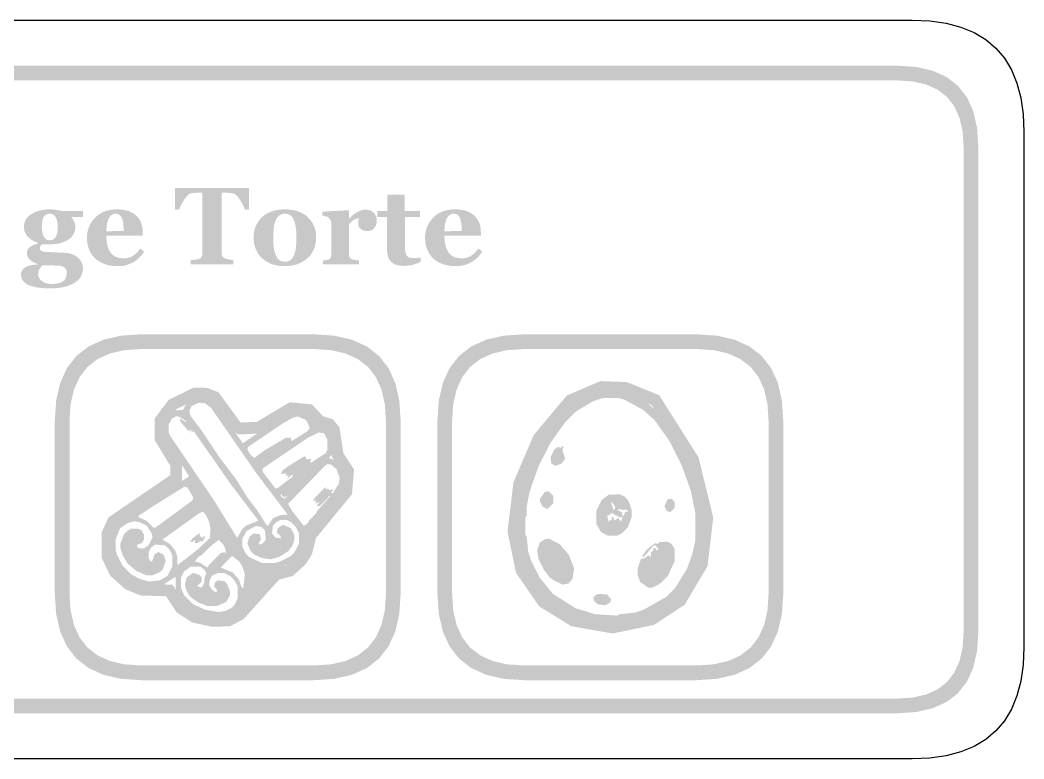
# Model space of a CAD drawing. Header units: millimetres. Extents: x 6 to 594, y 82 to 394.
# Drawn here: x 382.76 to 410.04, y 159.76 to 179.84 of the extents above; entities that cross this region are included whole.
import ezdxf

# ---------------------------------------------------------------- set-up
doc = ezdxf.new("R2010")
doc.units = ezdxf.units.MM
doc.layers.add('CUT', color=1, linetype='Continuous')
doc.layers.add('RASTER', color=7, linetype='Continuous')

msp = doc.modelspace()

# ---------------------------------------------------------------- hatches: boundary and pattern name
at = {"layer": 'RASTER'}
h = msp.add_hatch(color=7, dxfattribs=at)
h.paths.add_polyline_path([(347.2, 176.4), (347.234, 176.916), (347.338, 177.363), (347.509, 177.741), (347.75, 178.05), (348.059, 178.291), (348.438, 178.463), (348.884, 178.566), (349.4, 178.6), (406.6, 178.6), (407.116, 178.566), (407.563, 178.463), (407.941, 178.291), (408.25, 178.05), (408.491, 177.741), (408.663, 177.363), (408.766, 176.916), (408.8, 176.4), (408.8, 163.2), (408.766, 162.684), (408.662, 162.238), (408.491, 161.859), (408.25, 161.55), (407.941, 161.309), (407.563, 161.138), (407.116, 161.034), (406.6, 161), (349.4, 161), (348.884, 161.034), (348.438, 161.138), (348.059, 161.309), (347.75, 161.55), (347.509, 161.859), (347.338, 162.238), (347.234, 162.684), (347.2, 163.2)])
h.paths.add_polyline_path([(347.6, 176.4), (347.6, 163.2), (347.628, 162.778), (347.713, 162.413), (347.853, 162.103), (348.05, 161.85), (348.303, 161.653), (348.612, 161.513), (348.978, 161.428), (349.4, 161.4), (406.6, 161.4), (407.022, 161.428), (407.388, 161.513), (407.697, 161.653), (407.95, 161.85), (408.147, 162.103), (408.287, 162.413), (408.372, 162.778), (408.4, 163.2), (408.4, 176.4), (408.372, 176.822), (408.287, 177.188), (408.147, 177.497), (407.95, 177.75), (407.697, 177.947), (407.388, 178.088), (407.022, 178.172), (406.6, 178.2), (349.4, 178.2), (348.978, 178.172), (348.612, 178.088), (348.303, 177.947), (348.05, 177.75), (347.853, 177.497), (347.713, 177.188), (347.628, 176.822), (347.6, 176.4)])
for points in [[(388.981, 174.684), (388.868, 174.684), (388.856, 174.718), (388.842, 174.752), (388.827, 174.787), (388.809, 174.822), (388.79, 174.858), (388.769, 174.895), (388.747, 174.932), (388.723, 174.97), (388.698, 175.005), (388.673, 175.037), (388.65, 175.064), (388.626, 175.087), (388.603, 175.105), (388.581, 175.119), (388.559, 175.128), (388.537, 175.134), (388.525, 175.135), (388.513, 175.136), (388.499, 175.138), (388.485, 175.139), (388.47, 175.14), (388.455, 175.142), (388.438, 175.143), (388.422, 175.144), (388.405, 175.145), (388.388, 175.146), (388.373, 175.147), (388.358, 175.147), (388.343, 175.148), (388.329, 175.148), (388.316, 175.148), (388.303, 175.148), (388.234, 175.148), (388.234, 173.518), (388.234, 173.505), (388.235, 173.492), (388.237, 173.48), (388.239, 173.468), (388.242, 173.457), (388.245, 173.446), (388.249, 173.435), (388.253, 173.425), (388.259, 173.415), (388.265, 173.406), (388.273, 173.397), (388.281, 173.389), (388.291, 173.381), (388.302, 173.374), (388.315, 173.367), (388.328, 173.361), (388.337, 173.358), (388.347, 173.354), (388.358, 173.351), (388.371, 173.348), (388.385, 173.344), (388.399, 173.341), (388.415, 173.338), (388.433, 173.334), (388.45, 173.331), (388.467, 173.328), (388.483, 173.325), (388.498, 173.322), (388.513, 173.32), (388.527, 173.318), (388.541, 173.316), (388.553, 173.314), (388.553, 173.2), (387.395, 173.2), (387.395, 173.314), (387.406, 173.315), (387.418, 173.317), (387.431, 173.318), (387.446, 173.32), (387.461, 173.321), (387.478, 173.323), (387.495, 173.325), (387.514, 173.327), (387.533, 173.329), (387.55, 173.331), (387.565, 173.333), (387.579, 173.336), (387.591, 173.338), (387.602, 173.341), (387.611, 173.344), (387.619, 173.346), (387.633, 173.353), (387.645, 173.359), (387.656, 173.366), (387.667, 173.374), (387.675, 173.382), (387.683, 173.391), (387.69, 173.4), (387.695, 173.409), (387.7, 173.42), (387.703, 173.43), (387.707, 173.441), (387.709, 173.453), (387.711, 173.465), (387.713, 173.477), (387.714, 173.49), (387.714, 173.503), (387.714, 175.148), (387.645, 175.148), (387.633, 175.148), (387.619, 175.148), (387.605, 175.148), (387.591, 175.147), (387.576, 175.147), (387.56, 175.146), (387.544, 175.145), (387.527, 175.144), (387.51, 175.143), (387.494, 175.142), (387.478, 175.14), (387.463, 175.139), (387.449, 175.138), (387.436, 175.136), (387.423, 175.135), (387.411, 175.134), (387.389, 175.128), (387.367, 175.119), (387.345, 175.105), (387.322, 175.087), (387.299, 175.064), (387.275, 175.037), (387.25, 175.005), (387.226, 174.97), (387.201, 174.932), (387.179, 174.895), (387.158, 174.858), (387.139, 174.822), (387.122, 174.787), (387.106, 174.752), (387.092, 174.718), (387.08, 174.684), (386.967, 174.684), (386.967, 175.279), (388.981, 175.279)], [(393.642, 173.267), (393.619, 173.257), (393.595, 173.247), (393.57, 173.238), (393.545, 173.228), (393.52, 173.219), (393.494, 173.21), (393.468, 173.202), (393.442, 173.193), (393.414, 173.186), (393.385, 173.179), (393.355, 173.173), (393.323, 173.169), (393.29, 173.165), (393.255, 173.163), (393.219, 173.161), (393.181, 173.16), (393.126, 173.162), (393.074, 173.167), (393.026, 173.176), (392.982, 173.188), (392.941, 173.204), (392.904, 173.223), (392.871, 173.246), (392.842, 173.272), (392.816, 173.301), (392.793, 173.333), (392.774, 173.369), (392.759, 173.407), (392.747, 173.448), (392.738, 173.492), (392.733, 173.54), (392.731, 173.59), (392.731, 174.489), (392.468, 174.489), (392.468, 174.647), (392.737, 174.647), (392.737, 175.091), (393.213, 175.091), (393.213, 174.647), (393.623, 174.647), (393.623, 174.489), (393.216, 174.489), (393.216, 173.686), (393.217, 173.645), (393.219, 173.607), (393.223, 173.572), (393.228, 173.54), (393.235, 173.511), (393.243, 173.485), (393.253, 173.463), (393.264, 173.443), (393.277, 173.426), (393.292, 173.412), (393.31, 173.399), (393.33, 173.389), (393.353, 173.381), (393.378, 173.376), (393.405, 173.373), (393.434, 173.371), (393.445, 173.371), (393.456, 173.372), (393.468, 173.372), (393.482, 173.373), (393.496, 173.374), (393.511, 173.375), (393.527, 173.376), (393.544, 173.377), (393.561, 173.379), (393.577, 173.38), (393.591, 173.382), (393.604, 173.383), (393.615, 173.385), (393.626, 173.387), (393.635, 173.389), (393.642, 173.39)], [(392.451, 174.385), (392.45, 174.358), (392.447, 174.331), (392.442, 174.305), (392.434, 174.281), (392.425, 174.256), (392.413, 174.233), (392.399, 174.211), (392.383, 174.19), (392.365, 174.17), (392.345, 174.153), (392.325, 174.138), (392.303, 174.126), (392.279, 174.117), (392.255, 174.111), (392.228, 174.107), (392.201, 174.105), (392.175, 174.106), (392.15, 174.109), (392.125, 174.113), (392.102, 174.119), (392.08, 174.126), (392.059, 174.136), (392.039, 174.147), (392.02, 174.159), (392.003, 174.174), (391.988, 174.19), (391.975, 174.207), (391.965, 174.226), (391.956, 174.247), (391.951, 174.27), (391.947, 174.294), (391.946, 174.319), (391.946, 174.332), (391.947, 174.343), (391.947, 174.354), (391.948, 174.365), (391.949, 174.374), (391.95, 174.383), (391.952, 174.391), (391.953, 174.399), (391.955, 174.406), (391.957, 174.413), (391.959, 174.42), (391.96, 174.427), (391.962, 174.433), (391.964, 174.44), (391.965, 174.446), (391.967, 174.452), (391.95, 174.451), (391.932, 174.448), (391.915, 174.444), (391.897, 174.439), (391.879, 174.433), (391.861, 174.425), (391.843, 174.416), (391.824, 174.406), (391.806, 174.394), (391.788, 174.382), (391.771, 174.368), (391.754, 174.354), (391.738, 174.339), (391.722, 174.323), (391.707, 174.306), (391.693, 174.288), (391.693, 173.484), (391.693, 173.472), (391.694, 173.46), (391.695, 173.448), (391.697, 173.437), (391.699, 173.427), (391.702, 173.417), (391.705, 173.408), (391.709, 173.399), (391.713, 173.391), (391.718, 173.383), (391.724, 173.376), (391.73, 173.369), (391.737, 173.363), (391.745, 173.357), (391.754, 173.351), (391.763, 173.346), (391.772, 173.343), (391.782, 173.339), (391.793, 173.335), (391.805, 173.332), (391.819, 173.328), (391.834, 173.325), (391.85, 173.322), (391.868, 173.319), (391.885, 173.317), (391.901, 173.314), (391.916, 173.312), (391.93, 173.311), (391.943, 173.309), (391.954, 173.308), (391.964, 173.307), (391.972, 173.307), (391.972, 173.2), (390.992, 173.2), (390.992, 173.307), (391.002, 173.308), (391.011, 173.309), (391.02, 173.309), (391.029, 173.31), (391.038, 173.311), (391.048, 173.313), (391.057, 173.314), (391.066, 173.315), (391.076, 173.316), (391.084, 173.318), (391.093, 173.319), (391.101, 173.321), (391.109, 173.323), (391.116, 173.325), (391.123, 173.327), (391.13, 173.329), (391.141, 173.333), (391.152, 173.338), (391.161, 173.343), (391.17, 173.349), (391.177, 173.356), (391.184, 173.363), (391.19, 173.371), (391.195, 173.379), (391.199, 173.387), (391.202, 173.397), (391.205, 173.407), (391.208, 173.418), (391.21, 173.429), (391.211, 173.441), (391.212, 173.453), (391.212, 173.467), (391.212, 174.319), (391.212, 174.332), (391.211, 174.345), (391.209, 174.357), (391.206, 174.369), (391.202, 174.381), (391.198, 174.392), (391.193, 174.403), (391.187, 174.414), (391.181, 174.424), (391.174, 174.433), (391.167, 174.443), (391.16, 174.451), (391.152, 174.459), (391.144, 174.467), (391.136, 174.474), (391.127, 174.48), (391.12, 174.485), (391.113, 174.489), (391.105, 174.493), (391.097, 174.496), (391.089, 174.5), (391.08, 174.503), (391.07, 174.507), (391.061, 174.51), (391.05, 174.512), (391.04, 174.515), (391.029, 174.517), (391.018, 174.519), (391.007, 174.521), (390.996, 174.523), (390.984, 174.524), (390.972, 174.526), (390.972, 174.633), (391.671, 174.671), (391.693, 174.649), (391.693, 174.436), (391.698, 174.436), (391.724, 174.465), (391.75, 174.492), (391.776, 174.517), (391.803, 174.541), (391.83, 174.563), (391.857, 174.584), (391.885, 174.603), (391.913, 174.62), (391.942, 174.636), (391.97, 174.649), (392, 174.661), (392.029, 174.67), (392.059, 174.677), (392.089, 174.683), (392.119, 174.686), (392.15, 174.687), (392.183, 174.686), (392.214, 174.682), (392.244, 174.675), (392.273, 174.666), (392.299, 174.654), (392.324, 174.639), (392.347, 174.622), (392.369, 174.603), (392.388, 174.581), (392.405, 174.557), (392.419, 174.533), (392.431, 174.506), (392.44, 174.478), (392.446, 174.449), (392.45, 174.418), (392.451, 174.385)]]:
    msp.add_hatch(color=7, dxfattribs=at).paths.add_polyline_path(points)
h = msp.add_hatch(color=7, dxfattribs=at)
h.paths.add_polyline_path([(384.467, 174.489), (384.144, 174.489), (384.158, 174.473), (384.171, 174.456), (384.183, 174.44), (384.194, 174.423), (384.205, 174.406), (384.214, 174.388), (384.222, 174.371), (384.23, 174.353), (384.237, 174.335), (384.242, 174.317), (384.247, 174.298), (384.251, 174.28), (384.255, 174.261), (384.257, 174.242), (384.258, 174.223), (384.259, 174.203), (384.258, 174.178), (384.255, 174.154), (384.251, 174.129), (384.245, 174.105), (384.237, 174.082), (384.228, 174.059), (384.217, 174.036), (384.204, 174.014), (384.19, 173.992), (384.175, 173.971), (384.159, 173.952), (384.142, 173.933), (384.123, 173.916), (384.104, 173.899), (384.084, 173.884), (384.062, 173.869), (384.039, 173.856), (384.016, 173.842), (383.991, 173.83), (383.965, 173.819), (383.939, 173.808), (383.911, 173.798), (383.882, 173.789), (383.853, 173.78), (383.822, 173.773), (383.791, 173.766), (383.76, 173.76), (383.728, 173.756), (383.695, 173.752), (383.661, 173.75), (383.627, 173.748), (383.592, 173.748), (383.353, 173.748), (383.349, 173.744), (383.344, 173.74), (383.34, 173.736), (383.335, 173.731), (383.33, 173.725), (383.325, 173.719), (383.32, 173.713), (383.314, 173.706), (383.309, 173.699), (383.305, 173.692), (383.302, 173.685), (383.299, 173.678), (383.296, 173.671), (383.295, 173.664), (383.294, 173.658), (383.293, 173.651), (383.294, 173.636), (383.296, 173.621), (383.3, 173.608), (383.306, 173.597), (383.313, 173.586), (383.322, 173.577), (383.332, 173.569), (383.344, 173.562), (383.359, 173.556), (383.375, 173.551), (383.395, 173.546), (383.417, 173.542), (383.441, 173.539), (383.468, 173.537), (383.498, 173.535), (383.531, 173.534), (383.564, 173.533), (383.597, 173.532), (383.631, 173.531), (383.665, 173.53), (383.698, 173.528), (383.732, 173.527), (383.766, 173.525), (383.8, 173.523), (383.833, 173.521), (383.863, 173.519), (383.891, 173.518), (383.917, 173.517), (383.94, 173.516), (383.961, 173.515), (383.979, 173.514), (383.995, 173.513), (384.016, 173.512), (384.037, 173.51), (384.058, 173.507), (384.079, 173.503), (384.101, 173.498), (384.121, 173.492), (384.142, 173.486), (384.163, 173.479), (384.184, 173.471), (384.204, 173.463), (384.223, 173.454), (384.241, 173.444), (384.259, 173.434), (384.276, 173.424), (384.293, 173.412), (384.308, 173.401), (384.325, 173.387), (384.341, 173.373), (384.356, 173.358), (384.37, 173.342), (384.383, 173.325), (384.396, 173.308), (384.408, 173.289), (384.42, 173.27), (384.43, 173.249), (384.439, 173.228), (384.446, 173.206), (384.453, 173.184), (384.457, 173.16), (384.461, 173.136), (384.463, 173.111), (384.464, 173.086), (384.463, 173.058), (384.46, 173.031), (384.456, 173.004), (384.45, 172.978), (384.443, 172.952), (384.434, 172.926), (384.423, 172.901), (384.41, 172.876), (384.396, 172.852), (384.38, 172.829), (384.362, 172.806), (384.343, 172.785), (384.321, 172.764), (384.298, 172.744), (384.273, 172.725), (384.247, 172.706), (384.217, 172.688), (384.186, 172.671), (384.154, 172.655), (384.12, 172.64), (384.084, 172.626), (384.047, 172.613), (384.009, 172.601), (383.969, 172.591), (383.928, 172.581), (383.883, 172.573), (383.837, 172.566), (383.788, 172.56), (383.737, 172.555), (383.683, 172.552), (383.627, 172.55), (383.569, 172.55), (383.475, 172.551), (383.388, 172.555), (383.306, 172.563), (383.229, 172.573), (383.159, 172.586), (383.095, 172.602), (383.036, 172.621), (382.983, 172.643), (382.936, 172.668), (382.895, 172.696), (382.86, 172.727), (382.832, 172.761), (382.81, 172.797), (382.795, 172.837), (382.785, 172.879), (382.782, 172.925), (382.784, 172.953), (382.789, 172.98), (382.797, 173.006), (382.809, 173.03), (382.824, 173.053), (382.843, 173.075), (382.865, 173.096), (382.89, 173.115), (382.919, 173.133), (382.952, 173.148), (382.989, 173.162), (383.029, 173.173), (383.073, 173.182), (383.121, 173.189), (383.172, 173.194), (383.227, 173.197), (383.227, 173.215), (383.195, 173.226), (383.164, 173.239), (383.135, 173.253), (383.107, 173.268), (383.082, 173.283), (383.059, 173.3), (383.037, 173.317), (383.017, 173.335), (382.999, 173.355), (382.984, 173.375), (382.971, 173.395), (382.961, 173.417), (382.952, 173.439), (382.946, 173.462), (382.943, 173.486), (382.942, 173.511), (382.942, 173.526), (382.944, 173.54), (382.946, 173.554), (382.949, 173.567), (382.953, 173.58), (382.959, 173.592), (382.965, 173.604), (382.972, 173.615), (382.979, 173.625), (382.988, 173.635), (382.997, 173.645), (383.006, 173.654), (383.016, 173.664), (383.026, 173.673), (383.037, 173.681), (383.049, 173.689), (383.059, 173.696), (383.07, 173.703), (383.082, 173.709), (383.094, 173.715), (383.107, 173.721), (383.12, 173.726), (383.134, 173.732), (383.148, 173.737), (383.163, 173.742), (383.176, 173.746), (383.189, 173.751), (383.202, 173.755), (383.214, 173.758), (383.225, 173.762), (383.236, 173.765), (383.246, 173.768), (383.246, 173.784), (383.199, 173.803), (383.154, 173.823), (383.113, 173.844), (383.075, 173.866), (383.04, 173.889), (383.009, 173.912), (382.98, 173.937), (382.956, 173.963), (382.934, 173.99), (382.915, 174.019), (382.899, 174.049), (382.886, 174.08), (382.876, 174.113), (382.868, 174.148), (382.864, 174.184), (382.863, 174.221), (382.866, 174.273), (382.875, 174.323), (382.89, 174.37), (382.912, 174.415), (382.94, 174.456), (382.974, 174.495), (383.015, 174.532), (383.061, 174.565), (383.112, 174.595), (383.167, 174.622), (383.225, 174.644), (383.286, 174.662), (383.351, 174.676), (383.419, 174.686), (383.49, 174.692), (383.564, 174.694), (383.589, 174.694), (383.614, 174.693), (383.638, 174.692), (383.662, 174.69), (383.686, 174.688), (383.71, 174.685), (383.733, 174.681), (383.757, 174.677), (383.779, 174.673), (383.801, 174.669), (383.82, 174.665), (383.839, 174.661), (383.856, 174.658), (383.871, 174.654), (383.885, 174.651), (383.898, 174.647), (384.467, 174.647)])
h.paths.add_polyline_path([(383.78, 174.209), (383.779, 174.251), (383.776, 174.29), (383.772, 174.328), (383.766, 174.363), (383.758, 174.395), (383.749, 174.426), (383.738, 174.454), (383.725, 174.48), (383.711, 174.504), (383.695, 174.524), (383.676, 174.541), (383.656, 174.555), (383.635, 174.566), (383.611, 174.574), (383.586, 174.578), (383.558, 174.58), (383.544, 174.579), (383.531, 174.578), (383.518, 174.576), (383.505, 174.573), (383.493, 174.569), (383.481, 174.565), (383.47, 174.559), (383.459, 174.553), (383.448, 174.546), (383.439, 174.538), (383.429, 174.529), (383.42, 174.52), (383.412, 174.509), (383.404, 174.499), (383.397, 174.487), (383.39, 174.474), (383.384, 174.462), (383.378, 174.448), (383.373, 174.435), (383.369, 174.42), (383.365, 174.406), (383.362, 174.39), (383.359, 174.374), (383.356, 174.358), (383.354, 174.341), (383.352, 174.324), (383.351, 174.307), (383.35, 174.29), (383.349, 174.273), (383.348, 174.256), (383.348, 174.239), (383.347, 174.221), (383.348, 174.182), (383.351, 174.145), (383.355, 174.109), (383.361, 174.076), (383.369, 174.044), (383.379, 174.014), (383.39, 173.985), (383.403, 173.959), (383.418, 173.935), (383.434, 173.914), (383.451, 173.896), (383.47, 173.882), (383.491, 173.871), (383.513, 173.863), (383.536, 173.858), (383.561, 173.856), (383.587, 173.858), (383.611, 173.862), (383.633, 173.869), (383.654, 173.879), (383.674, 173.892), (383.692, 173.908), (383.708, 173.927), (383.723, 173.949), (383.736, 173.973), (383.748, 173.999), (383.758, 174.028), (383.765, 174.06), (383.772, 174.094), (383.776, 174.13), (383.779, 174.168), (383.78, 174.209)])
h.paths.add_polyline_path([(384.026, 172.979), (384.025, 172.991), (384.024, 173.004), (384.022, 173.016), (384.019, 173.028), (384.015, 173.041), (384.01, 173.053), (384.004, 173.065), (383.998, 173.078), (383.99, 173.09), (383.98, 173.101), (383.967, 173.112), (383.953, 173.122), (383.936, 173.132), (383.917, 173.141), (383.896, 173.15), (383.873, 173.158), (383.859, 173.16), (383.843, 173.162), (383.824, 173.163), (383.804, 173.165), (383.781, 173.166), (383.756, 173.167), (383.729, 173.168), (383.7, 173.169), (383.668, 173.17), (383.634, 173.171), (383.596, 173.171), (383.556, 173.171), (383.513, 173.172), (383.468, 173.172), (383.419, 173.172), (383.368, 173.172), (383.355, 173.161), (383.343, 173.149), (383.332, 173.137), (383.321, 173.124), (383.31, 173.111), (383.3, 173.097), (383.291, 173.083), (383.282, 173.068), (383.274, 173.053), (383.267, 173.037), (383.261, 173.02), (383.256, 173.002), (383.253, 172.983), (383.25, 172.964), (383.248, 172.944), (383.248, 172.923), (383.248, 172.914), (383.249, 172.904), (383.251, 172.895), (383.253, 172.885), (383.256, 172.875), (383.259, 172.864), (383.264, 172.853), (383.268, 172.843), (383.274, 172.832), (383.28, 172.821), (383.287, 172.81), (383.295, 172.8), (383.303, 172.79), (383.312, 172.78), (383.322, 172.77), (383.333, 172.761), (383.346, 172.75), (383.359, 172.74), (383.373, 172.731), (383.387, 172.723), (383.401, 172.715), (383.416, 172.707), (383.431, 172.7), (383.447, 172.694), (383.464, 172.688), (383.483, 172.683), (383.503, 172.679), (383.526, 172.676), (383.551, 172.673), (383.578, 172.671), (383.607, 172.67), (383.637, 172.67), (383.683, 172.671), (383.726, 172.674), (383.767, 172.68), (383.804, 172.688), (383.839, 172.698), (383.871, 172.711), (383.9, 172.726), (383.926, 172.743), (383.949, 172.763), (383.97, 172.785), (383.987, 172.81), (384.001, 172.839), (384.012, 172.869), (384.019, 172.903), (384.024, 172.94), (384.026, 172.979)])
h = msp.add_hatch(color=7, dxfattribs=at)
h.paths.add_polyline_path([(386.131, 173.55), (386.117, 173.529), (386.104, 173.509), (386.089, 173.489), (386.074, 173.469), (386.058, 173.449), (386.042, 173.43), (386.025, 173.411), (386.007, 173.393), (385.988, 173.374), (385.969, 173.357), (385.95, 173.34), (385.929, 173.324), (385.908, 173.308), (385.887, 173.294), (385.865, 173.279), (385.842, 173.266), (385.817, 173.252), (385.793, 173.24), (385.768, 173.228), (385.743, 173.217), (385.719, 173.207), (385.694, 173.198), (385.669, 173.189), (385.644, 173.182), (385.618, 173.175), (385.592, 173.169), (385.564, 173.164), (385.536, 173.16), (385.506, 173.157), (385.476, 173.155), (385.445, 173.154), (385.413, 173.153), (385.36, 173.154), (385.308, 173.157), (385.259, 173.162), (385.211, 173.169), (385.165, 173.177), (385.121, 173.188), (385.079, 173.2), (385.039, 173.215), (385, 173.231), (384.963, 173.248), (384.928, 173.267), (384.895, 173.287), (384.863, 173.308), (384.833, 173.331), (384.805, 173.355), (384.779, 173.38), (384.754, 173.407), (384.731, 173.435), (384.709, 173.463), (384.689, 173.494), (384.671, 173.525), (384.654, 173.557), (384.639, 173.591), (384.625, 173.626), (384.614, 173.661), (384.603, 173.698), (384.595, 173.735), (384.588, 173.773), (384.582, 173.812), (384.578, 173.851), (384.576, 173.891), (384.575, 173.932), (384.576, 173.97), (384.578, 174.006), (384.583, 174.043), (384.589, 174.079), (384.596, 174.114), (384.606, 174.15), (384.617, 174.184), (384.63, 174.219), (384.644, 174.253), (384.66, 174.285), (384.678, 174.317), (384.696, 174.348), (384.717, 174.378), (384.738, 174.407), (384.761, 174.435), (384.786, 174.463), (384.812, 174.488), (384.839, 174.512), (384.868, 174.535), (384.898, 174.557), (384.931, 174.577), (384.965, 174.596), (385, 174.614), (385.037, 174.631), (385.076, 174.646), (385.115, 174.659), (385.156, 174.67), (385.198, 174.679), (385.241, 174.687), (385.285, 174.692), (385.33, 174.695), (385.376, 174.696), (385.426, 174.695), (385.474, 174.692), (385.52, 174.689), (385.563, 174.683), (385.604, 174.676), (385.643, 174.668), (385.679, 174.657), (385.713, 174.646), (385.745, 174.633), (385.776, 174.619), (385.806, 174.603), (385.834, 174.586), (385.86, 174.569), (385.885, 174.55), (385.909, 174.529), (385.931, 174.508), (385.952, 174.487), (385.97, 174.464), (385.988, 174.441), (386.004, 174.417), (386.018, 174.392), (386.031, 174.366), (386.043, 174.339), (386.053, 174.311), (386.062, 174.283), (386.07, 174.254), (386.076, 174.224), (386.082, 174.195), (386.086, 174.165), (386.089, 174.135), (386.09, 174.104), (386.091, 174.073), (386.091, 173.978), (385.101, 173.978), (385.103, 173.905), (385.108, 173.837), (385.117, 173.773), (385.13, 173.713), (385.146, 173.659), (385.166, 173.608), (385.189, 173.562), (385.217, 173.521), (385.248, 173.484), (385.283, 173.452), (385.323, 173.425), (385.366, 173.403), (385.414, 173.386), (385.467, 173.374), (385.523, 173.367), (385.584, 173.364), (385.618, 173.365), (385.651, 173.369), (385.684, 173.375), (385.715, 173.383), (385.745, 173.394), (385.775, 173.406), (385.804, 173.422), (385.832, 173.44), (385.859, 173.459), (385.885, 173.48), (385.91, 173.502), (385.934, 173.525), (385.957, 173.55), (385.978, 173.575), (385.999, 173.602), (386.019, 173.631)])
h.paths.add_polyline_path([(385.571, 174.107), (385.571, 174.129), (385.57, 174.151), (385.57, 174.173), (385.569, 174.196), (385.568, 174.218), (385.566, 174.241), (385.564, 174.264), (385.562, 174.287), (385.56, 174.309), (385.557, 174.331), (385.554, 174.351), (385.55, 174.371), (385.546, 174.389), (385.542, 174.406), (385.537, 174.423), (385.531, 174.438), (385.525, 174.454), (385.518, 174.47), (385.51, 174.485), (385.502, 174.498), (385.493, 174.511), (385.484, 174.522), (385.474, 174.532), (385.463, 174.542), (385.452, 174.55), (385.44, 174.557), (385.428, 174.563), (385.414, 174.568), (385.4, 174.572), (385.386, 174.575), (385.37, 174.576), (385.354, 174.577), (385.327, 174.575), (385.301, 174.57), (385.276, 174.561), (385.253, 174.548), (385.231, 174.532), (385.211, 174.513), (385.192, 174.489), (385.174, 174.463), (385.158, 174.432), (385.144, 174.397), (385.132, 174.358), (385.122, 174.315), (385.114, 174.268), (385.108, 174.216), (385.103, 174.161), (385.101, 174.101)])
h = msp.add_hatch(color=7, dxfattribs=at)
h.paths.add_polyline_path([(390.581, 174.48), (390.607, 174.454), (390.632, 174.427), (390.655, 174.399), (390.676, 174.369), (390.696, 174.338), (390.715, 174.306), (390.731, 174.273), (390.746, 174.239), (390.76, 174.203), (390.771, 174.167), (390.781, 174.13), (390.789, 174.092), (390.795, 174.054), (390.8, 174.014), (390.803, 173.975), (390.803, 173.934), (390.803, 173.894), (390.8, 173.854), (390.796, 173.815), (390.789, 173.776), (390.781, 173.738), (390.772, 173.7), (390.76, 173.663), (390.747, 173.627), (390.732, 173.592), (390.716, 173.557), (390.697, 173.525), (390.678, 173.493), (390.656, 173.463), (390.633, 173.434), (390.609, 173.406), (390.582, 173.38), (390.553, 173.354), (390.522, 173.328), (390.489, 173.305), (390.455, 173.283), (390.42, 173.263), (390.384, 173.244), (390.346, 173.227), (390.306, 173.212), (390.265, 173.198), (390.223, 173.186), (390.179, 173.176), (390.134, 173.168), (390.088, 173.161), (390.04, 173.157), (389.99, 173.154), (389.939, 173.153), (389.895, 173.154), (389.852, 173.156), (389.809, 173.16), (389.768, 173.166), (389.727, 173.173), (389.687, 173.182), (389.648, 173.192), (389.61, 173.204), (389.573, 173.218), (389.537, 173.233), (389.503, 173.25), (389.469, 173.268), (389.436, 173.289), (389.404, 173.31), (389.374, 173.333), (389.344, 173.358), (389.317, 173.383), (389.292, 173.41), (389.268, 173.438), (389.245, 173.468), (389.224, 173.499), (389.204, 173.531), (389.186, 173.565), (389.169, 173.601), (389.154, 173.637), (389.141, 173.675), (389.129, 173.714), (389.12, 173.754), (389.113, 173.794), (389.108, 173.836), (389.105, 173.879), (389.104, 173.924), (389.105, 173.967), (389.108, 174.009), (389.112, 174.05), (389.118, 174.09), (389.126, 174.128), (389.136, 174.165), (389.147, 174.202), (389.161, 174.236), (389.176, 174.27), (389.192, 174.303), (389.211, 174.335), (389.231, 174.366), (389.253, 174.396), (389.277, 174.425), (389.303, 174.453), (389.33, 174.48), (389.358, 174.505), (389.387, 174.529), (389.418, 174.551), (389.451, 174.571), (389.485, 174.59), (389.521, 174.608), (389.558, 174.624), (389.597, 174.639), (389.637, 174.652), (389.679, 174.664), (389.722, 174.674), (389.765, 174.682), (389.81, 174.688), (389.857, 174.692), (389.904, 174.695), (389.952, 174.696), (390.003, 174.695), (390.052, 174.692), (390.099, 174.688), (390.145, 174.682), (390.19, 174.674), (390.232, 174.664), (390.274, 174.652), (390.313, 174.639), (390.352, 174.624), (390.389, 174.608), (390.424, 174.59), (390.458, 174.571), (390.491, 174.551), (390.522, 174.529), (390.552, 174.505), (390.581, 174.48)])
h.paths.add_polyline_path([(390.206, 173.465), (390.214, 173.486), (390.221, 173.508), (390.228, 173.532), (390.234, 173.556), (390.24, 173.581), (390.245, 173.608), (390.249, 173.636), (390.253, 173.664), (390.257, 173.694), (390.26, 173.725), (390.263, 173.758), (390.265, 173.791), (390.267, 173.826), (390.268, 173.862), (390.269, 173.899), (390.269, 173.937), (390.269, 173.963), (390.268, 173.99), (390.267, 174.018), (390.265, 174.047), (390.263, 174.076), (390.261, 174.107), (390.258, 174.139), (390.254, 174.171), (390.25, 174.203), (390.246, 174.234), (390.241, 174.262), (390.236, 174.289), (390.23, 174.314), (390.224, 174.338), (390.217, 174.359), (390.21, 174.379), (390.201, 174.402), (390.191, 174.423), (390.18, 174.443), (390.168, 174.462), (390.156, 174.479), (390.142, 174.495), (390.128, 174.51), (390.113, 174.524), (390.097, 174.537), (390.08, 174.547), (390.061, 174.556), (390.042, 174.564), (390.022, 174.57), (390.001, 174.574), (389.979, 174.576), (389.955, 174.577), (389.93, 174.576), (389.906, 174.573), (389.883, 174.569), (389.862, 174.563), (389.842, 174.555), (389.823, 174.545), (389.805, 174.533), (389.789, 174.52), (389.774, 174.505), (389.76, 174.489), (389.746, 174.472), (389.734, 174.454), (389.722, 174.435), (389.712, 174.415), (389.702, 174.394), (389.693, 174.372), (389.686, 174.351), (389.679, 174.328), (389.673, 174.305), (389.667, 174.281), (389.662, 174.256), (389.658, 174.231), (389.654, 174.204), (389.651, 174.176), (389.648, 174.148), (389.646, 174.12), (389.643, 174.091), (389.642, 174.062), (389.641, 174.033), (389.64, 174.003), (389.639, 173.973), (389.639, 173.943), (389.639, 173.904), (389.64, 173.866), (389.64, 173.831), (389.641, 173.797), (389.643, 173.765), (389.645, 173.734), (389.647, 173.705), (389.649, 173.678), (389.652, 173.652), (389.656, 173.626), (389.661, 173.6), (389.667, 173.573), (389.673, 173.547), (389.681, 173.521), (389.69, 173.494), (389.699, 173.468), (389.708, 173.446), (389.718, 173.425), (389.728, 173.405), (389.74, 173.387), (389.753, 173.369), (389.766, 173.353), (389.78, 173.338), (389.796, 173.325), (389.812, 173.312), (389.829, 173.301), (389.848, 173.292), (389.867, 173.285), (389.888, 173.279), (389.909, 173.275), (389.932, 173.273), (389.955, 173.272), (389.977, 173.273), (389.998, 173.275), (390.018, 173.279), (390.037, 173.284), (390.055, 173.291), (390.073, 173.299), (390.09, 173.309), (390.106, 173.321), (390.122, 173.334), (390.136, 173.348), (390.15, 173.364), (390.163, 173.381), (390.175, 173.4), (390.186, 173.42), (390.196, 173.442), (390.206, 173.465)])
h = msp.add_hatch(color=7, dxfattribs=at)
h.paths.add_polyline_path([(395.32, 173.55), (395.306, 173.529), (395.293, 173.509), (395.278, 173.489), (395.263, 173.469), (395.247, 173.449), (395.231, 173.43), (395.214, 173.411), (395.196, 173.393), (395.177, 173.374), (395.158, 173.357), (395.139, 173.34), (395.118, 173.324), (395.097, 173.308), (395.076, 173.294), (395.054, 173.279), (395.031, 173.266), (395.006, 173.252), (394.982, 173.24), (394.957, 173.228), (394.932, 173.217), (394.907, 173.207), (394.883, 173.198), (394.858, 173.189), (394.833, 173.182), (394.807, 173.175), (394.78, 173.169), (394.753, 173.164), (394.725, 173.16), (394.695, 173.157), (394.665, 173.155), (394.634, 173.154), (394.602, 173.153), (394.549, 173.154), (394.497, 173.157), (394.448, 173.162), (394.4, 173.169), (394.354, 173.177), (394.31, 173.188), (394.268, 173.2), (394.228, 173.215), (394.189, 173.231), (394.152, 173.248), (394.117, 173.267), (394.084, 173.287), (394.052, 173.308), (394.022, 173.331), (393.994, 173.355), (393.968, 173.38), (393.943, 173.407), (393.92, 173.435), (393.898, 173.463), (393.878, 173.494), (393.86, 173.525), (393.843, 173.557), (393.828, 173.591), (393.814, 173.626), (393.803, 173.661), (393.792, 173.698), (393.784, 173.735), (393.777, 173.773), (393.771, 173.812), (393.767, 173.851), (393.765, 173.891), (393.764, 173.932), (393.765, 173.97), (393.767, 174.006), (393.772, 174.043), (393.778, 174.079), (393.785, 174.114), (393.795, 174.15), (393.806, 174.184), (393.819, 174.219), (393.833, 174.253), (393.849, 174.285), (393.867, 174.317), (393.885, 174.348), (393.906, 174.378), (393.927, 174.407), (393.95, 174.435), (393.975, 174.463), (394.001, 174.488), (394.028, 174.512), (394.057, 174.535), (394.087, 174.557), (394.12, 174.577), (394.154, 174.596), (394.189, 174.614), (394.226, 174.631), (394.265, 174.646), (394.304, 174.659), (394.345, 174.67), (394.387, 174.679), (394.43, 174.687), (394.474, 174.692), (394.519, 174.695), (394.565, 174.696), (394.615, 174.695), (394.663, 174.692), (394.709, 174.689), (394.752, 174.683), (394.793, 174.676), (394.832, 174.668), (394.868, 174.657), (394.902, 174.646), (394.934, 174.633), (394.965, 174.619), (394.995, 174.603), (395.023, 174.586), (395.049, 174.569), (395.074, 174.55), (395.098, 174.529), (395.12, 174.508), (395.141, 174.487), (395.159, 174.464), (395.177, 174.441), (395.193, 174.417), (395.207, 174.392), (395.22, 174.366), (395.232, 174.339), (395.242, 174.311), (395.251, 174.283), (395.259, 174.254), (395.265, 174.224), (395.271, 174.195), (395.275, 174.165), (395.278, 174.135), (395.279, 174.104), (395.28, 174.073), (395.28, 173.978), (394.29, 173.978), (394.292, 173.905), (394.297, 173.837), (394.306, 173.773), (394.319, 173.713), (394.335, 173.659), (394.355, 173.608), (394.378, 173.562), (394.406, 173.521), (394.437, 173.484), (394.472, 173.452), (394.511, 173.425), (394.555, 173.403), (394.603, 173.386), (394.656, 173.374), (394.712, 173.367), (394.773, 173.364), (394.807, 173.365), (394.84, 173.369), (394.873, 173.375), (394.904, 173.383), (394.934, 173.394), (394.964, 173.406), (394.993, 173.422), (395.021, 173.44), (395.048, 173.459), (395.074, 173.48), (395.099, 173.502), (395.123, 173.525), (395.145, 173.55), (395.167, 173.575), (395.188, 173.602), (395.208, 173.631)])
h.paths.add_polyline_path([(394.76, 174.107), (394.76, 174.129), (394.759, 174.151), (394.759, 174.173), (394.758, 174.196), (394.757, 174.218), (394.755, 174.241), (394.753, 174.264), (394.751, 174.287), (394.749, 174.309), (394.746, 174.331), (394.743, 174.351), (394.739, 174.371), (394.735, 174.389), (394.731, 174.406), (394.726, 174.423), (394.72, 174.438), (394.714, 174.454), (394.707, 174.47), (394.699, 174.485), (394.691, 174.498), (394.682, 174.511), (394.673, 174.522), (394.663, 174.532), (394.652, 174.542), (394.641, 174.55), (394.629, 174.557), (394.617, 174.563), (394.603, 174.568), (394.589, 174.572), (394.575, 174.575), (394.559, 174.576), (394.543, 174.577), (394.516, 174.575), (394.49, 174.57), (394.465, 174.561), (394.442, 174.548), (394.42, 174.532), (394.4, 174.513), (394.381, 174.489), (394.363, 174.463), (394.347, 174.432), (394.333, 174.397), (394.321, 174.358), (394.311, 174.315), (394.303, 174.268), (394.297, 174.216), (394.292, 174.161), (394.29, 174.101)])
h = msp.add_hatch(color=7, dxfattribs=at)
h.paths.add_polyline_path([(383.7, 168.95), (383.737, 169.501), (383.847, 169.978), (384.03, 170.382), (384.288, 170.713), (384.618, 170.97), (385.022, 171.153), (385.499, 171.263), (386.05, 171.3), (390.75, 171.3), (391.301, 171.263), (391.778, 171.153), (392.182, 170.97), (392.513, 170.713), (392.77, 170.382), (392.953, 169.978), (393.063, 169.501), (393.1, 168.95), (393.1, 164.25), (393.063, 163.699), (392.953, 163.222), (392.77, 162.818), (392.513, 162.488), (392.182, 162.23), (391.778, 162.047), (391.301, 161.937), (390.75, 161.9), (386.05, 161.9), (385.499, 161.937), (385.022, 162.047), (384.618, 162.23), (384.287, 162.488), (384.03, 162.818), (383.847, 163.222), (383.737, 163.699), (383.7, 164.25)])
h.paths.add_polyline_path([(384.1, 168.95), (384.1, 164.25), (384.13, 163.793), (384.222, 163.397), (384.374, 163.062), (384.588, 162.788), (384.862, 162.574), (385.197, 162.422), (385.593, 162.33), (386.05, 162.3), (390.75, 162.3), (391.207, 162.33), (391.603, 162.422), (391.938, 162.574), (392.213, 162.788), (392.426, 163.062), (392.578, 163.397), (392.67, 163.793), (392.7, 164.25), (392.7, 168.95), (392.67, 169.407), (392.578, 169.803), (392.426, 170.138), (392.213, 170.413), (391.938, 170.626), (391.603, 170.778), (391.207, 170.87), (390.75, 170.9), (386.05, 170.9), (385.593, 170.87), (385.197, 170.778), (384.862, 170.626), (384.588, 170.413), (384.374, 170.138), (384.222, 169.803), (384.13, 169.407), (384.1, 168.95)])
h = msp.add_hatch(color=7, dxfattribs=at)
h.paths.add_polyline_path([(394.1, 168.95), (394.137, 169.501), (394.247, 169.978), (394.43, 170.382), (394.688, 170.713), (395.018, 170.97), (395.422, 171.153), (395.899, 171.263), (396.45, 171.3), (401.15, 171.3), (401.701, 171.263), (402.178, 171.153), (402.582, 170.97), (402.913, 170.713), (403.17, 170.382), (403.353, 169.978), (403.463, 169.501), (403.5, 168.95), (403.5, 164.25), (403.463, 163.699), (403.353, 163.222), (403.17, 162.818), (402.913, 162.488), (402.582, 162.23), (402.178, 162.047), (401.701, 161.937), (401.15, 161.9), (396.45, 161.9), (395.899, 161.937), (395.422, 162.047), (395.018, 162.23), (394.688, 162.488), (394.43, 162.818), (394.247, 163.222), (394.137, 163.699), (394.1, 164.25)])
h.paths.add_polyline_path([(394.5, 168.95), (394.5, 164.25), (394.53, 163.793), (394.622, 163.397), (394.774, 163.062), (394.987, 162.788), (395.262, 162.574), (395.597, 162.422), (395.993, 162.33), (396.45, 162.3), (401.15, 162.3), (401.607, 162.33), (402.003, 162.422), (402.338, 162.574), (402.613, 162.788), (402.826, 163.062), (402.978, 163.397), (403.07, 163.793), (403.1, 164.25), (403.1, 168.95), (403.07, 169.407), (402.978, 169.803), (402.826, 170.138), (402.613, 170.413), (402.338, 170.626), (402.003, 170.778), (401.607, 170.87), (401.15, 170.9), (396.45, 170.9), (395.993, 170.87), (395.597, 170.778), (395.262, 170.626), (394.987, 170.413), (394.774, 170.138), (394.622, 169.803), (394.53, 169.407), (394.5, 168.95)])
h = msp.add_hatch(color=7, dxfattribs=at)
h.paths.add_polyline_path([(398.529, 170.028), (399.252, 170.001), (400.126, 169.645), (401.197, 167.955), (401.596, 166.318), (401.44, 164.997), (400.821, 163.951), (399.988, 163.403), (398.863, 163.169), (397.741, 163.365), (396.866, 163.905), (396.237, 164.816), (396.004, 165.939), (396.167, 167.279), (396.716, 168.56), (397.616, 169.637)])
h.paths.add_polyline_path([(398.589, 169.705), (397.812, 169.373), (396.992, 168.391), (396.479, 167.195), (396.328, 165.953), (396.537, 164.944), (397.091, 164.142), (397.857, 163.669), (398.858, 163.495), (399.864, 163.704), (400.583, 164.177), (401.13, 165.101), (401.272, 166.298), (400.899, 167.829), (399.911, 169.388), (399.184, 169.683), (398.589, 169.705)])
h = msp.add_hatch(color=7, dxfattribs=at)
h.paths.add_polyline_path([(387.472, 169.852), (387.841, 169.844), (388.152, 169.723), (388.736, 168.922), (388.775, 168.902), (389.191, 168.921), (390.082, 169.453), (390.69, 169.396), (390.993, 169.072), (391.256, 168.993), (391.436, 168.774), (391.544, 168.069), (391.833, 167.627), (391.778, 166.953), (390.801, 165.767), (390.69, 165.323), (390.524, 165.054), (390.16, 164.728), (389.797, 164.633), (388.826, 163.556), (388.46, 163.365), (387.982, 163.35), (387.439, 163.467), (387.018, 163.736), (386.726, 164.18), (386.035, 164.202), (385.624, 164.367), (385.208, 164.738), (384.971, 165.228), (384.971, 165.909), (385.161, 166.326), (386.839, 167.472), (386.839, 167.725), (386.41, 168.434), (386.41, 169.008), (386.797, 169.52)])
h.paths.add_polyline_path([(387.543, 169.53), (387.006, 169.266), (386.73, 168.901), (386.73, 168.524), (387.159, 167.814), (387.159, 167.303), (385.415, 166.112), (385.291, 165.839), (385.291, 165.302), (385.468, 164.935), (385.795, 164.643), (386.101, 164.52), (386.903, 164.495), (387.248, 163.969), (387.563, 163.768), (388.011, 163.671), (388.377, 163.683), (388.627, 163.813), (389.624, 164.919), (390.004, 165.018), (390.276, 165.262), (390.392, 165.448), (390.508, 165.915), (391.467, 167.079), (391.505, 167.543), (391.238, 167.952), (391.133, 168.639), (391.071, 168.715), (390.819, 168.79), (390.539, 169.089), (390.156, 169.125), (389.286, 168.606), (388.704, 168.578), (388.522, 168.672), (387.948, 169.458), (387.777, 169.525), (387.543, 169.53)])
h = msp.add_hatch(color=7, dxfattribs=at)
h.paths.add_polyline_path([(398.51, 169.754), (399.102, 169.766), (399.343, 169.685), (399.837, 169.416), (400.28, 168.974), (400.561, 168.572), (400.871, 167.997), (401.152, 167.273), (401.313, 166.589), (401.313, 165.624), (401.273, 165.423), (401.072, 164.82), (400.883, 164.486), (400.4, 163.963), (400.159, 163.802), (399.785, 163.613), (399.182, 163.453), (398.458, 163.453), (398.257, 163.493), (397.775, 163.654), (397.36, 163.883), (396.999, 164.164), (396.757, 164.446), (396.407, 165.142), (396.287, 165.624), (396.287, 166.509), (396.327, 166.589), (396.367, 166.991), (396.488, 167.393), (396.838, 168.21), (397.159, 168.732), (397.602, 169.255), (398.044, 169.577)])
h.paths.add_polyline_path([(398.579, 169.565), (398.338, 169.484), (397.883, 169.215), (397.561, 168.893), (397.159, 168.33), (396.85, 167.715), (396.608, 167.032), (396.528, 166.629), (396.528, 166.388), (396.488, 166.308), (396.488, 165.865), (396.528, 165.785), (396.568, 165.383), (396.649, 165.142), (396.878, 164.687), (397.24, 164.245), (397.855, 163.855), (398.378, 163.694), (398.981, 163.654), (399.061, 163.694), (399.463, 163.734), (399.705, 163.815), (400.32, 164.164), (400.561, 164.406), (400.883, 164.928), (401.032, 165.343), (401.112, 165.705), (401.112, 166.428), (400.992, 167.032), (400.75, 167.715), (400.4, 168.411), (399.998, 168.974), (399.677, 169.255), (399.182, 169.525), (399.021, 169.565)])
h.paths.add_polyline_path([(397.465, 168.266), (397.533, 168.238), (397.493, 168.157), (397.574, 167.916), (397.465, 167.783), (397.304, 167.727), (397.2, 167.783), (397.171, 167.956), (397.28, 168.17), (397.372, 168.238), (397.481, 168.21)])
h.paths.add_polyline_path([(397.023, 167.019), (397.131, 167.032), (397.252, 166.911), (397.252, 166.71), (397.091, 166.549), (396.958, 166.617), (396.89, 166.75), (396.89, 166.83)])
h.paths.add_polyline_path([(398.752, 166.939), (399.061, 166.951), (399.194, 166.883), (399.291, 166.778), (399.383, 166.509), (399.383, 166.348), (399.275, 166.054), (399.114, 165.894), (398.981, 165.825), (398.74, 165.825), (398.551, 165.918), (398.418, 166.147), (398.418, 166.509), (398.567, 166.802)])
h.paths.add_polyline_path([(400.36, 166.818), (400.469, 166.83), (400.549, 166.75), (400.549, 166.589), (400.429, 166.469), (400.336, 166.497), (400.268, 166.629)])
h.paths.add_polyline_path([(398.848, 166.738), (398.82, 166.71), (398.888, 166.521), (398.941, 166.589)])
h.paths.add_polyline_path([(399.021, 166.549), (398.993, 166.521), (399.13, 166.456), (399.114, 166.4), (399.154, 166.36), (399.21, 166.481), (399.291, 166.481), (399.222, 166.549), (399.17, 166.521)])
h.paths.add_polyline_path([(398.808, 166.456), (398.808, 166.4), (398.712, 166.376), (398.752, 166.199), (398.792, 166.255), (398.848, 166.239), (398.832, 166.336), (398.86, 166.348), (398.913, 166.239), (399.021, 166.308), (399.09, 166.199), (399.13, 166.336), (399.073, 166.32)])
h.paths.add_polyline_path([(397.023, 165.733), (397.131, 165.745), (397.425, 165.596), (397.666, 165.314), (397.815, 164.94), (397.775, 164.659), (397.666, 164.526), (397.493, 164.498), (397.28, 164.607), (397.159, 164.687), (396.999, 164.888), (396.85, 165.182), (396.81, 165.423), (396.878, 165.636)])
h.paths.add_polyline_path([(400.119, 165.652), (400.348, 165.664), (400.457, 165.612), (400.549, 165.463), (400.549, 165.142), (400.36, 164.727), (400.159, 164.526), (399.946, 164.418), (399.825, 164.418), (399.612, 164.567), (399.544, 164.739), (399.544, 164.94), (399.636, 165.21), (399.693, 165.194), (399.837, 165.29), (399.894, 165.234), (399.906, 165.383), (399.974, 165.435), (399.958, 165.491), (400.014, 165.491), (400.067, 165.423), (400.107, 165.463), (400.014, 165.572), (399.974, 165.556), (399.693, 165.234), (399.665, 165.262), (399.773, 165.435), (399.974, 165.596), (400.026, 165.624), (400.095, 165.596)])
h.paths.add_polyline_path([(398.47, 164.245), (398.712, 164.229), (398.82, 164.096), (398.792, 164.004), (398.659, 163.935), (398.446, 163.963), (398.366, 164.044), (398.338, 164.136), (398.366, 164.189)])
h = msp.add_hatch(color=7, dxfattribs=at)
h.paths.add_polyline_path([(387.538, 169.594), (387.762, 169.604), (388.006, 169.48), (388.81, 168.342), (389.861, 169.045), (390.173, 169.202), (390.44, 169.202), (390.618, 169.112), (390.685, 169.045), (390.799, 168.824), (391.01, 168.8), (391.154, 168.71), (391.277, 168.466), (391.277, 168.164), (391.22, 168.02), (391.154, 167.94), (391.388, 167.839), (391.488, 167.739), (391.612, 167.428), (391.579, 167.193), (391.421, 166.915), (390.531, 165.864), (390.507, 165.62), (390.44, 165.419), (390.35, 165.275), (390.116, 165.074), (389.66, 164.893), (389.513, 164.706), (389.326, 164.525), (389.279, 164.438), (389.024, 164.19), (388.977, 164.103), (388.609, 163.735), (388.365, 163.611), (387.896, 163.611), (387.561, 163.711), (387.283, 163.869), (387.149, 164.003), (387.025, 164.214), (386.992, 164.314), (386.982, 164.706), (386.624, 164.481), (386.389, 164.415), (386.122, 164.448), (385.743, 164.605), (385.643, 164.672), (385.375, 164.974), (385.218, 165.318), (385.218, 165.486), (385.184, 165.553), (385.251, 165.921), (385.408, 166.199), (387.35, 167.438), (386.969, 168.04), (386.781, 168.288), (386.657, 168.533), (386.624, 168.767), (386.734, 169.058), (386.815, 169.145), (386.992, 169.236), (387.183, 169.246), (387.317, 169.48)])
h.paths.add_polyline_path([(387.595, 169.436), (387.417, 169.346), (387.36, 169.236), (387.384, 169.092), (387.672, 168.71), (388.154, 167.987), (388.643, 167.337), (388.924, 166.882), (389.212, 166.5), (389.459, 166.112), (389.493, 166.099), (389.627, 166.299), (389.838, 166.39), (390.029, 166.4), (389.158, 167.552), (387.939, 169.313), (387.762, 169.436)])
h.paths.add_polyline_path([(386.992, 169.068), (386.882, 169.011), (386.791, 168.834), (386.791, 168.633), (386.848, 168.522), (388.04, 166.768), (388.656, 165.764), (388.79, 165.998), (388.89, 166.099), (389.225, 166.232), (389.212, 166.266), (388.489, 167.217), (387.484, 168.656), (387.437, 168.643), (387.437, 168.69), (387.37, 168.61), (387.417, 168.723), (387.35, 168.676), (387.317, 168.69), (387.116, 168.924), (387.092, 168.968), (387.126, 169.001), (387.27, 168.911), (387.27, 168.944), (387.059, 169.068)])
h.paths.add_polyline_path([(390.306, 169.068), (390.173, 169.035), (389.895, 168.877), (388.957, 168.241), (388.934, 168.164), (389.024, 168.02), (389.125, 167.94), (389.392, 168.141), (389.962, 168.476), (390.005, 168.499), (390.062, 168.476), (390.096, 168.522), (390.139, 168.399), (390.551, 168.656), (390.631, 168.743), (390.584, 168.877), (390.517, 168.978)])
h.paths.add_polyline_path([(390.876, 168.633), (390.564, 168.476), (389.346, 167.652), (389.359, 167.552), (389.694, 167.116), (389.747, 167.116), (390.149, 167.418), (390.173, 167.461), (390.149, 167.485), (390.015, 167.371), (390.062, 167.485), (389.982, 167.438), (389.995, 167.518), (389.848, 167.505), (389.895, 167.605), (390.029, 167.706), (390.484, 167.987), (390.517, 167.973), (390.541, 167.896), (390.665, 167.92), (390.641, 167.829), (390.665, 167.806), (391.066, 168.074), (391.11, 168.164), (391.11, 168.432), (391.02, 168.61)])
h.paths.add_polyline_path([(391.077, 167.762), (390.039, 166.691), (390.163, 166.48), (390.474, 166.089), (390.584, 166.179), (390.631, 166.266), (390.785, 166.413), (390.832, 166.5), (391.177, 166.892), (391.154, 166.915), (391.12, 166.848), (390.899, 166.634), (390.819, 166.634), (390.899, 166.748), (390.785, 166.701), (390.799, 166.782), (390.718, 166.768), (390.785, 166.882), (391.053, 167.15), (391.087, 167.069), (391.12, 167.116), (391.154, 167.069), (391.267, 167.083), (391.21, 166.992), (391.254, 166.982), (391.411, 167.227), (391.445, 167.394), (391.354, 167.639), (391.21, 167.762)])
h.paths.add_polyline_path([(387.226, 167.16), (386.379, 166.634), (385.978, 166.366), (385.964, 166.333), (386.199, 166.232), (386.379, 166.045), (386.433, 166.045), (387.437, 166.782), (387.461, 166.859), (387.37, 167.036), (387.303, 167.136)])
h.paths.add_polyline_path([(389.871, 166.959), (389.838, 166.925), (389.861, 166.882), (389.938, 166.825), (390.062, 166.936), (389.948, 166.869), (389.881, 166.902)])
h.paths.add_polyline_path([(387.719, 166.48), (387.618, 166.433), (386.624, 165.72), (386.835, 165.596), (386.969, 165.429), (387.025, 165.285), (387.036, 165.027), (387.571, 165.442), (387.919, 165.764), (387.929, 166.022), (387.896, 166.189), (387.806, 166.4)])
h.paths.add_polyline_path([(389.838, 166.256), (389.727, 166.199), (389.627, 166.099), (389.603, 165.888), (389.694, 165.777), (389.838, 165.754), (389.848, 165.797), (389.737, 165.921), (389.761, 166.032), (389.905, 166.122), (390.116, 166.032), (390.206, 165.854), (390.206, 165.687), (390.149, 165.543), (390.049, 165.409), (389.804, 165.252), (389.57, 165.185), (389.336, 165.218), (389.125, 165.308), (389.024, 165.409), (388.934, 165.62), (388.991, 165.797), (389.101, 165.888), (389.279, 165.864), (389.302, 165.72), (389.235, 165.62), (389.269, 165.586), (389.346, 165.61), (389.436, 165.72), (389.413, 165.965), (389.312, 166.065), (389.168, 166.089), (388.924, 165.965), (388.8, 165.754), (388.8, 165.519), (388.89, 165.342), (388.991, 165.241), (389.336, 165.084), (389.67, 165.084), (389.804, 165.118), (390.116, 165.275), (390.216, 165.375), (390.34, 165.62), (390.34, 165.888), (390.25, 166.065), (390.116, 166.199), (390.005, 166.256)])
h.paths.add_polyline_path([(385.854, 166.222), (385.676, 166.166), (385.475, 166.032), (385.351, 165.72), (385.351, 165.452), (385.385, 165.318), (385.542, 165.007), (385.777, 164.773), (386.021, 164.649), (386.255, 164.582), (386.557, 164.615), (386.768, 164.739), (386.892, 164.984), (386.892, 165.285), (386.835, 165.429), (386.701, 165.563), (386.423, 165.586), (386.312, 165.496), (386.255, 165.385), (386.255, 165.218), (386.299, 165.128), (386.346, 165.128), (386.413, 165.329), (386.523, 165.385), (386.667, 165.295), (386.714, 165.141), (386.634, 164.907), (386.567, 164.84), (386.356, 164.749), (386.188, 164.749), (385.911, 164.873), (385.676, 165.074), (385.552, 165.285), (385.485, 165.486), (385.485, 165.62), (385.576, 165.864), (385.676, 165.965), (385.787, 166.022), (385.954, 166.022), (386.065, 165.965), (386.122, 165.854), (386.122, 165.72), (386.078, 165.63), (385.931, 165.576), (385.944, 165.509), (385.988, 165.486), (386.122, 165.486), (386.245, 165.563), (386.356, 165.787), (386.332, 165.898), (386.199, 166.099), (386.021, 166.189)])
h.paths.add_polyline_path([(387.605, 165.878), (387.652, 165.878), (387.638, 165.831), (387.705, 165.764), (387.739, 165.811), (387.785, 165.811), (387.719, 165.663), (387.662, 165.687), (387.585, 165.63), (387.504, 165.63), (387.518, 165.71), (387.451, 165.663), (387.37, 165.663), (387.451, 165.764)])
h.paths.add_polyline_path([(388.154, 165.71), (387.919, 165.529), (387.705, 165.308), (387.618, 165.262), (387.504, 165.128), (387.662, 165.084), (387.852, 164.96), (387.886, 165.027), (388.221, 165.362), (388.321, 165.375), (388.355, 165.329), (388.331, 165.486), (388.274, 165.596)])
h.paths.add_polyline_path([(388.522, 165.275), (388.207, 164.96), (388.542, 164.826), (388.71, 164.625), (388.766, 164.448), (388.823, 164.391), (388.867, 164.783), (388.8, 164.984), (388.71, 165.128)])
h.paths.add_polyline_path([(387.394, 164.984), (387.216, 164.86), (387.126, 164.682), (387.126, 164.415), (387.216, 164.204), (387.451, 163.969), (387.796, 163.812), (388.14, 163.755), (388.331, 163.778), (388.509, 163.869), (388.576, 163.936), (388.666, 164.113), (388.666, 164.448), (388.576, 164.625), (388.475, 164.726), (388.298, 164.816), (388.13, 164.816), (387.973, 164.739), (387.896, 164.582), (387.896, 164.481), (387.986, 164.338), (388.087, 164.291), (388.12, 164.338), (388.03, 164.448), (388.053, 164.558), (388.13, 164.615), (388.308, 164.592), (388.375, 164.525), (388.465, 164.314), (388.465, 164.214), (388.355, 164.023), (388.097, 163.912), (387.862, 163.912), (387.618, 164.003), (387.417, 164.137), (387.35, 164.204), (387.26, 164.381), (387.236, 164.505), (387.283, 164.692), (387.461, 164.816), (387.638, 164.759), (387.695, 164.682), (387.695, 164.582), (387.571, 164.458), (387.662, 164.415), (387.705, 164.438), (387.762, 164.548), (387.762, 164.649), (387.819, 164.806), (387.772, 164.893), (387.662, 164.984)])

# ---------------------------------------------------------------- linework, layer by layer
at = {"layer": 'CUT'}
msp.add_lwpolyline([(348.999, 179.84), (407.001, 179.84), (407.483, 179.819), (407.925, 179.756), (408.325, 179.651), (408.685, 179.503), (409.003, 179.312), (409.278, 179.078), (409.512, 178.803), (409.703, 178.485), (409.851, 178.125), (409.956, 177.725), (410.019, 177.283), (410.04, 176.801), (410.04, 162.799), (410.019, 162.317), (409.956, 161.875), (409.851, 161.475), (409.703, 161.115), (409.512, 160.797), (409.278, 160.522), (409.003, 160.288), (408.685, 160.097), (408.325, 159.949), (407.925, 159.844), (407.483, 159.781), (407.001, 159.76), (348.999, 159.76)], dxfattribs=at)

doc.saveas('drawing.dxf')
